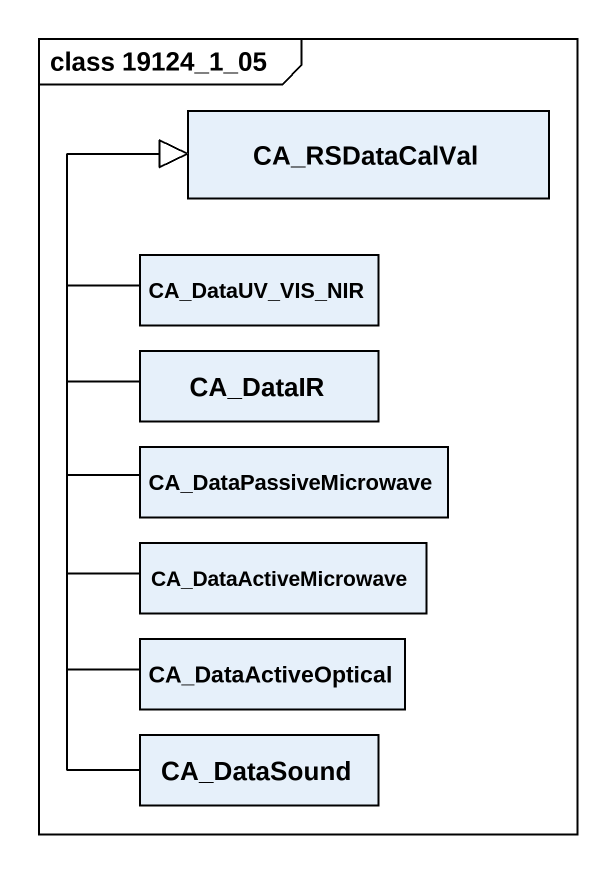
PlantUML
@startuml
mainframe class 19124_1_05
hide circle
hide empty members
class CA_RSDataCalVal
class CA_DataUV_VIS_NIR
class CA_DataIR
class CA_DataPassiveMicrowave
class CA_DataActiveMicrowave
class CA_DataSound
class CA_DataActiveOptical
CA_DataUV_VIS_NIR -up-|> CA_RSDataCalVal
CA_DataIR -up-|> CA_RSDataCalVal
CA_DataPassiveMicrowave -up-|> CA_RSDataCalVal
CA_DataActiveMicrowave -up-|> CA_RSDataCalVal
CA_DataSound -up-|> CA_RSDataCalVal
CA_DataActiveOptical -up-|> CA_RSDataCalVal
@enduml
